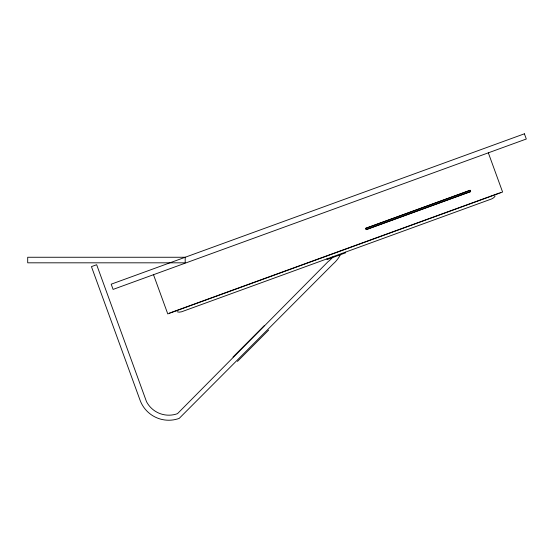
<?xml version="1.0" encoding="UTF-8"?>
<svg xmlns="http://www.w3.org/2000/svg" width="554" height="554" viewBox="0 0 554 554"><rect width="100%" height="100%" fill="white"/><g stroke="black" fill="none" stroke-linecap="round" stroke-linejoin="round"><path stroke-width="0.83" d="M495.131 196.026L493.877 197.619L491.71 198.907L181.615 311.77L179.136 312.172L177.148 311.764M233.012 357.018L264.23 325.69M237.437 361.43L268.662 330.101M470.166 190.327L365.758 228.331L366.229 229.64L470.644 191.636L470.104 190.271L365.695 228.276L366.166 229.578L470.581 191.58M169.365 313.121L170.161 312.823M171.151 312.47L176.241 310.614M177.01 310.33L192.854 304.568M193.671 304.271L488.441 196.982M489.134 196.732L496.024 194.225M496.592 194.018L499.092 193.104M500.075 192.75L500.678 192.529M488.33 152.835L502.603 192.044L167.772 313.91L153.5 274.701M345.405 252.153L345.648 252.804L327.13 259.542L326.895 258.891M340.523 254.473A30.56 30.56 0 0 1 333.189 263.877L179.198 418.395A30.56 30.56 0 0 1 140.03 400.126L91.438 266.619L96.659 264.722L146.54 401.768A25.242 25.242 0 0 0 177.474 413.665L328.03 261.682A25.595 25.595 0 0 0 333.023 256.786M524.403 133.798L111.195 284.188L113.092 289.41L526.3 139.012L524.403 133.798M185.188 257.257L27.7 257.257L27.7 262.818L185.188 262.818L185.188 257.257"/></g></svg>
